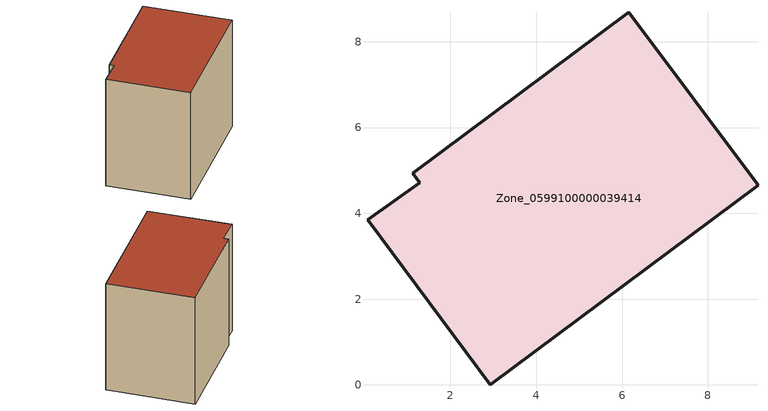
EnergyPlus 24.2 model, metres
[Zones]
Zone_0599100000039414
 floor ground (C_G): 9.17,4.65 2.93,0 0.07,3.85 1.28,4.72 1.12,4.93 6.16,8.69 z0
 wall outside (C_F): 9.17,4.65 6.16,8.69 1.12,4.93 1.28,4.72 0.07,3.85 2.93,0 9.17,4.65 z0:6.73
 roof outside (C_R): 2.93,0 9.17,4.65 6.16,8.69 1.12,4.93 1.28,4.72 0.07,3.85 z6.73
[BUILDING]
Pand.0599100000039414: North Axis=0; Terrain=City; Loads Convergence Tolerance Value=0.04; Temperature Convergence Tolerance Value=0.4; Solar Distribution=FullExterior; Maximum Number of Warmup Days=25; Minimum Number of Warmup Days=1
[Site:Location]
Rotterdam.The.Hague.AP_ZH_NLD Design_Conditions: Latitude=51.96; Longitude=4.45; Time Zone=1; Elevation=-4.5
[SITE:GROUNDTEMPERATURE:BUILDINGSURFACE]
18, 18, 18, 18, 18, 18, 18, 18, 18, 18, 18, 18
[MATERIAL] Thermal Absorptance=0.9; Solar Absorptance=0.7; Visible Absorptance=0.7
Name | Roughness | Thickness | Conductivity | Density | Specific Heat
G.TC.1946 | MediumSmooth | 0.15 | 1 | 540 | 1210
F.TC.1946 | Rough | 0.3 | 0.857143 | 1920 | 840
R.TC.1946 | MediumRough | 0.2 | 0.909091 | 1500 | 1000
[CONSTRUCTION]
C_G: G.TC.1946
C_F: F.TC.1946
C_R: R.TC.1946
[ZONE]
Zone_0599100000039414: Type=1; Multiplier=1; Ceiling Height=Autocalculate; Volume=Autocalculate; Floor Area=autocalculate; Part of Total Floor Area=Yes
[ZONEINFILTRATION:DESIGNFLOWRATE]
Infil_Zone_0599100000039414: Zone or ZoneList or Space or SpaceList=Zone_0599100000039414; Schedule=AlwaysOn; Design Flow Rate Calculation Method=Flow/Area; Flow Rate per Floor Area=0.003; Constant Term Coefficient=1; Temperature Term Coefficient=0; Velocity Term Coefficient=0; Velocity Squared Term Coefficient=0
[HVACTEMPLATE:ZONE:IDEALLOADSAIRSYSTEM]
Zone_0599100000039414: Maximum Heating Supply Air Temperature=50; Minimum Cooling Supply Air Temperature=13; Maximum Heating Supply Air Humidity Ratio=0.0156; Minimum Cooling Supply Air Humidity Ratio=0.0077; Heating Limit=NoLimit; Cooling Limit=NoLimit; Dehumidification Control Type=ConstantSensibleHeatRatio; Cooling Sensible Heat Ratio=0.7; Dehumidification Setpoint=60; Humidification Control Type=None; Humidification Setpoint=30; Outdoor Air Method=None; Outdoor Air Flow Rate per Person=0.00944; Outdoor Air Flow Rate per Zone Floor Area=0; Outdoor Air Flow Rate per Zone=0; Demand Controlled Ventilation Type=None; Outdoor Air Economizer Type=NoEconomizer; Heat Recovery Type=None; Sensible Heat Recovery Effectiveness=0.7; Latent Heat Recovery Effectiveness=0.65
[ZONECONTROL:THERMOSTAT]
ThermostatControl_Zone_0599100000039414: Zone or ZoneList=Zone_0599100000039414; Control Type Schedule=DualSetpointControlType; Control 1=Thermostat_Zone_0599100000039414; Temperature Difference Between Cutout And Setpoint=0
[THERMOSTATSETPOINT:DUALSETPOINT]
Thermostat_Zone_0599100000039414: Heating Setpoint Temperature Schedule=HeatingSetpoint_Zone_0599100000039414; Cooling Setpoint Temperature Schedule=CoolingSetpoint_Zone_0599100000039414
[SCHEDULE:COMPACT]
HeatingSetpoint_Zone_0599100000039414: Through: 12/31, For: AllDays, Until: 24:00, 21
CoolingSetpoint_Zone_0599100000039414: Through: 12/31, For: AllDays, Until: 24:00, 24
DualSetpointControlType: Through: 12/31, For: AllDays, Until: 24:00, 4
AlwaysOn: Through: 12/31, For: AllDays, Until: 24:00, 1
